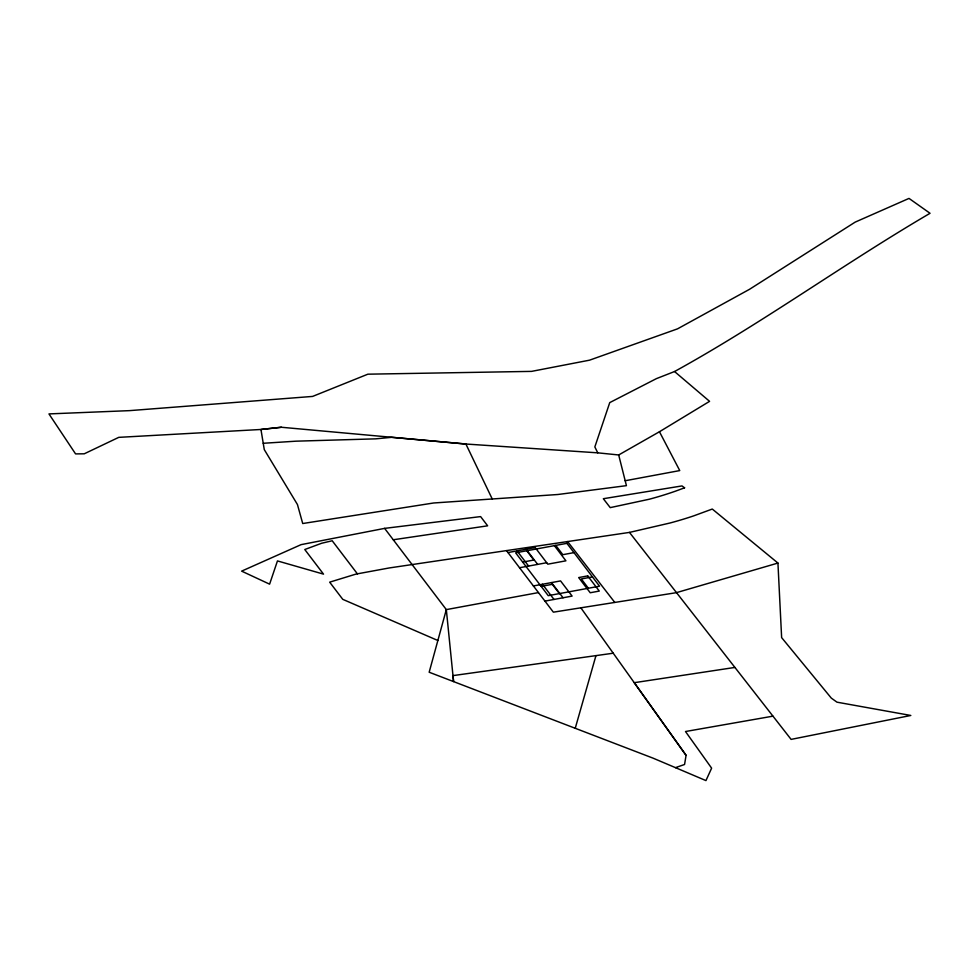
<?xml version="1.0" encoding="UTF-8"?>
<svg xmlns="http://www.w3.org/2000/svg" width="979" height="979" viewBox="0 0 979 979"><rect width="100%" height="100%" fill="white"/><g stroke="black" fill="none" stroke-linecap="round" stroke-linejoin="round"><path stroke-width="1.47" d="M580.853 607.812L686.071 755.323L684.566 764.489L675.473 767.646L653.115 758.174L429.169 672.23L446.326 609.611L384.612 528.379L301.091 544.642L241.629 571.136L269.604 584.157L277.461 560.918L323.523 574.135L304.775 549.525L321.663 543.247L332.211 540.763L357.396 573.841M575.273 728.168L595.954 655.624M659.454 431.739L709.579 401.341L674.543 371.531L656.358 378.653L609.746 402.602L594.84 446.938L597.753 452.836L618.691 454.966L659.454 431.739L679.744 470.581L625.177 480.738M674.543 371.531C762.372 323.143 843.543 263.926 930.05 213.287L909.014 198.407L855.169 222.123L749.473 289.331L677.541 328.846L589.542 360.174L531.56 371.384L367.871 374.186L312.595 396.422L129.485 410.642L48.95 413.909L75.567 453.901L84.255 453.803L118.765 437.356L260.952 429.475L281.414 427.26L465.894 444.025L597.753 452.836M437.858 640.499L342.772 599.344L329.666 582.162L355.977 574.098L389.226 567.955L629.473 532.405L791.105 739.39L910.813 715.465L836.984 702.176L831.293 698.1L781.634 637.61L777.938 563.06L676.293 592.687L553.368 612.169L506.51 550.614M629.485 532.405L670.015 523.006A520.351 319.643 23.1 0 0 693.658 515.884L712.284 509.043L777.938 563.06M538.45 592.589L446.326 609.611L453.583 681.58L452.996 675.608L613.233 653.213M507.991 552.56L535.158 547.542L547.812 564.173L565.923 560.82L554.383 545.646M522.688 562.093L533.849 560.037L526.775 550.749M573.975 552.621L562.827 554.689L555.754 545.401M519.543 567.734L546.71 562.717M533.396 585.944L560.563 580.914L572.115 596.089L544.948 601.118M541.167 586.372L552.327 584.316L559.388 593.604M592.454 576.9L581.306 578.956L588.367 588.244M772.92 716.163L685.496 731.521L711.623 768.16L705.945 780.593L675.473 767.646M734.801 667.445L634.257 682.693L686.071 755.323M393.264 539.772L487.64 525.821L480.616 516.594L384.612 528.379M281.389 427.248L260.952 429.475L264.281 449.606L297.445 504.54L302.719 523.532L433.636 502.986L557.834 494.505L626.425 485.657L618.691 454.966M263.229 443.279L296.062 441.174L375.679 438.849L391.759 437.307L465.894 444.025L492.143 498.8M567.6 541.546L614.788 602.428M526.102 549.207L537.655 564.381M551.507 582.591L563.06 597.765M517.047 550.883L528.599 566.058M542.452 584.267L554.004 599.442M684.59 487.811L675.522 491.152A487.86 299.684 23.1 0 1 649.224 499.241L610.235 507.624L603.321 498.715L681.984 485.927L684.59 487.811M566.914 543.333L515.627 552.817L548.24 595.66L599.527 586.188L566.914 543.333M587.73 575.897L578.675 577.573L590.227 592.748L599.283 591.071L587.73 575.897"/></g></svg>
